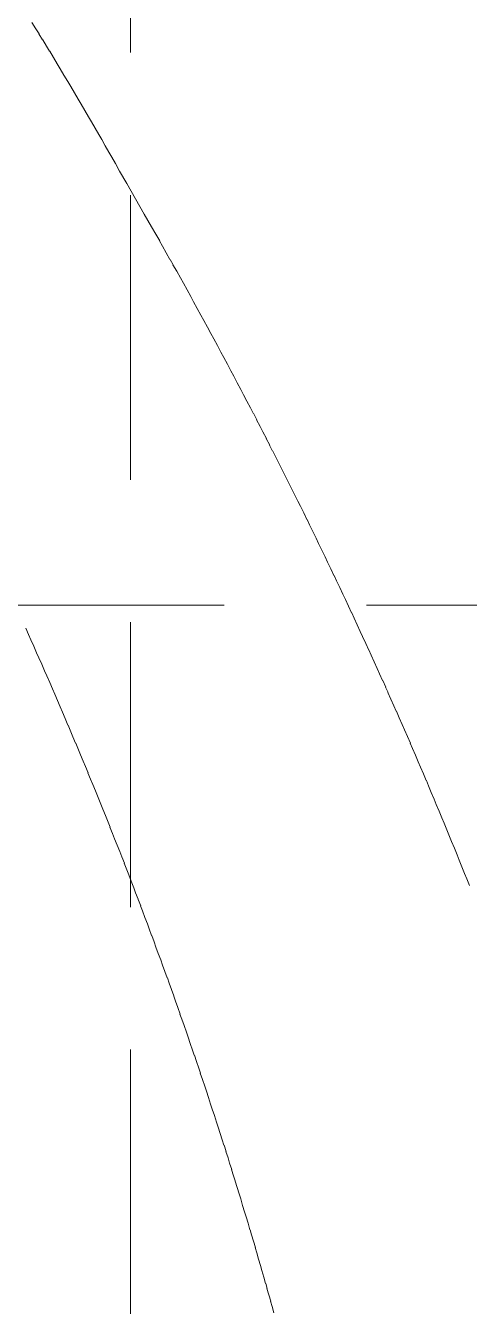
# Model space of a CAD drawing. Header units: feet. Extents: x -406 to 2003, y 7035 to 10885.
# Drawn here: x 733.8 to 754.1, y 10069.3 to 10127.8 of the extents above; entities that cross this region are included whole.
import ezdxf

# ---------------------------------------------------------------- set-up
doc = ezdxf.new("R2010")
doc.units = ezdxf.units.FT
doc.header["$LTSCALE"] = 40
doc.header["$MEASUREMENT"] = 0
doc.linetypes.add('HIDDEN', pattern=[0.375, 0.25, -0.125])
doc.layers.add('1 PROPOSED CONTOURS', color=35, linetype='Continuous', lineweight=0)
doc.layers.add('GRID', color=254, linetype='HIDDEN')

msp = doc.modelspace()

# ---------------------------------------------------------------- linework, layer by layer
at = {"layer": '1 PROPOSED CONTOURS', "color": 35, "extrusion": (0.853133, 0.521693, 0), "elevation": 5909.961}
msp.add_lwpolyline([(8257.473, 505), (8257.136, 505)], dxfattribs=at)
at = {"layer": '1 PROPOSED CONTOURS', "color": 35, "extrusion": (0.854008, 0.52026, 0), "elevation": 5896.094}
msp.add_lwpolyline([(8267.044, 505), (8266.776, 505)], dxfattribs=at)
at = {"layer": '1 PROPOSED CONTOURS', "color": 35, "extrusion": (0.85488, 0.518826, 0), "elevation": 5882.204}
msp.add_lwpolyline([(8276.665, 505), (8276.328, 505)], dxfattribs=at)
at = {"layer": '1 PROPOSED CONTOURS', "color": 35, "elevation": 505}
for points in [[(734.609, 10127.107), (734.784, 10126.819)], [(735.405, 10125.785), (735.577, 10125.497)], [(737.164, 10122.789), (737.296, 10122.56)], [(737.296, 10122.56), (737.462, 10122.271)], [(737.462, 10122.271), (737.627, 10121.982)], [(737.923, 10121.463), (738.115, 10121.126)], [(738.84, 10119.858), (739.237, 10119.164)], [(739.568, 10118.585), (739.764, 10118.241)], [(740.072, 10117.698), (740.242, 10117.395)], [(740.413, 10117.093), (740.548, 10116.852)], [(740.717, 10116.549), (740.886, 10116.246)], [(741.019, 10116.005), (741.187, 10115.702)], [(741.354, 10115.399), (741.487, 10115.158)], [(741.487, 10115.158), (741.653, 10114.855)], [(742.115, 10114.008), (742.279, 10113.705)], [(742.279, 10113.705), (742.409, 10113.464)], [(743.026, 10112.313), (743.188, 10112.009)], [(743.188, 10112.009), (743.315, 10111.768)], [(743.315, 10111.768), (743.476, 10111.465)], [(743.762, 10110.92), (743.921, 10110.616)], [(743.921, 10110.616), (744.079, 10110.313)], [(744.079, 10110.313), (744.205, 10110.071)], [(744.799, 10108.919), (744.955, 10108.615)], [(745.232, 10108.07), (745.386, 10107.766)], [(746.506, 10105.522), (746.656, 10105.218)], [(746.774, 10104.976), (746.922, 10104.672)], [(746.922, 10104.672), (747.07, 10104.368)], [(747.597, 10103.276), (747.743, 10102.972)], [(747.743, 10102.972), (747.888, 10102.668)], [(748.291, 10101.818), (748.405, 10101.576)], [(748.802, 10100.726), (748.943, 10100.422)], [(748.943, 10100.422), (749.084, 10100.117)], [(734.066, 10099.736), (733.961, 10099.971)], [(749.084, 10100.117), (749.195, 10099.876)], [(734.329, 10099.145), (734.198, 10099.44)], [(734.433, 10098.91), (734.329, 10099.145)], [(749.335, 10099.571), (749.474, 10099.267)], [(749.585, 10099.025), (749.723, 10098.721)], [(749.723, 10098.721), (749.861, 10098.417)], [(734.924, 10097.789), (734.796, 10098.084)], [(749.97, 10098.175), (750.106, 10097.871)], [(735.155, 10097.258), (735.053, 10097.493)], [(735.635, 10096.137), (735.51, 10096.433)], [(750.621, 10096.716), (750.728, 10096.474)], [(735.985, 10095.312), (735.861, 10095.607)], [(751.101, 10095.623), (751.233, 10095.319)], [(751.365, 10095.015), (751.47, 10094.773)], [(736.331, 10094.486), (736.208, 10094.782)], [(751.601, 10094.469), (751.731, 10094.164)], [(736.551, 10093.956), (736.454, 10094.191)], [(751.731, 10094.164), (751.835, 10093.923)], [(737.131, 10092.54), (737.011, 10092.836)], [(752.323, 10092.768), (752.451, 10092.464)], [(737.226, 10092.306), (737.131, 10092.54)], [(737.557, 10091.481), (737.464, 10091.715)], [(752.805, 10091.613), (752.905, 10091.372)], [(753.03, 10091.067), (753.155, 10090.763)], [(737.885, 10090.656), (737.792, 10090.891)], [(738.001, 10090.361), (737.885, 10090.656)], [(738.117, 10090.066), (738.001, 10090.361)], [(753.501, 10089.913), (753.598, 10089.671)], [(738.438, 10089.242), (738.324, 10089.537)], [(753.721, 10089.367), (753.843, 10089.063)], [(738.756, 10088.417), (738.642, 10088.712)], [(753.843, 10089.063), (753.939, 10088.821)], [(753.939, 10088.821), (754.06, 10088.517)], [(739.268, 10087.064), (739.157, 10087.359)], [(739.379, 10086.769), (739.268, 10087.064)], [(739.77, 10085.712), (739.684, 10085.946)], [(739.878, 10085.417), (739.77, 10085.712)], [(739.986, 10085.123), (739.878, 10085.417)], [(740.473, 10083.771), (740.368, 10084.066)], [(740.578, 10083.477), (740.473, 10083.771)], [(740.765, 10082.949), (740.661, 10083.243)], [(741.053, 10082.126), (740.95, 10082.42)], [(741.518, 10080.777), (741.438, 10081.01)], [(741.992, 10079.367), (741.894, 10079.661)], [(742.069, 10079.134), (741.992, 10079.367)], [(742.435, 10078.02), (742.34, 10078.313)], [(742.531, 10077.726), (742.435, 10078.02)], [(742.869, 10076.673), (742.794, 10076.906)], [(743.969, 10073.104), (743.882, 10073.397)], [(744.057, 10072.811), (743.969, 10073.104)], [(744.451, 10071.469), (744.366, 10071.762)], [(744.686, 10070.652), (744.602, 10070.944)]]:
    msp.add_lwpolyline(points, dxfattribs=at)
at = {"layer": '1 PROPOSED CONTOURS', "color": 35, "extrusion": (0.856115, 0.516785, 0), "elevation": 5862.446}
msp.add_lwpolyline([(8290, 505), (8289.732, 505)], dxfattribs=at)
at = {"layer": '1 PROPOSED CONTOURS', "color": 35, "extrusion": (0.856983, 0.515345, 0), "elevation": 5848.504}
msp.add_lwpolyline([(8299.574, 505), (8299.238, 505)], dxfattribs=at)
at = {"layer": '1 PROPOSED CONTOURS', "color": 35, "extrusion": (0.857346, 0.51474, 0), "elevation": 5842.643}
msp.add_lwpolyline([(8303.365, 505), (8303.029, 505)], dxfattribs=at)
at = {"layer": '1 PROPOSED CONTOURS', "color": 35, "extrusion": (0.858211, 0.513298, 0), "elevation": 5828.672}
msp.add_lwpolyline([(8312.842, 505), (8312.576, 505)], dxfattribs=at)
at = {"layer": '1 PROPOSED CONTOURS', "color": 35, "extrusion": (0.859435, 0.511246, 0), "elevation": 5808.796}
msp.add_lwpolyline([(8326.142, 505), (8325.806, 505)], dxfattribs=at)
at = {"layer": '1 PROPOSED CONTOURS', "color": 35, "extrusion": (0.860294, 0.509798, 0), "elevation": 5794.775}
msp.add_lwpolyline([(8335.572, 505), (8335.305, 505)], dxfattribs=at)
at = {"layer": '1 PROPOSED CONTOURS', "color": 35, "extrusion": (0.861151, 0.508349, 0), "elevation": 5780.73}
msp.add_lwpolyline([(8345.052, 505), (8344.717, 505)], dxfattribs=at)
at = {"layer": '1 PROPOSED CONTOURS', "color": 35, "extrusion": (0.861511, 0.50774, 0), "elevation": 5774.826}
msp.add_lwpolyline([(8348.804, 505), (8348.469, 505)], dxfattribs=at)
at = {"layer": '1 PROPOSED CONTOURS', "color": 35, "extrusion": (0.862365, 0.506288, 0), "elevation": 5760.753}
msp.add_lwpolyline([(8358.186, 505), (8357.92, 505)], dxfattribs=at)
at = {"layer": '1 PROPOSED CONTOURS', "color": 35, "extrusion": (0.863217, 0.504833, 0), "elevation": 5746.657}
msp.add_lwpolyline([(8367.618, 505), (8367.284, 505)], dxfattribs=at)
at = {"layer": '1 PROPOSED CONTOURS', "color": 35, "extrusion": (0.863574, 0.504222, 0), "elevation": 5740.731}
msp.add_lwpolyline([(8371.351, 505), (8371.017, 505)], dxfattribs=at)
at = {"layer": '1 PROPOSED CONTOURS', "color": 35, "extrusion": (0.864423, 0.502765, 0), "elevation": 5726.607}
msp.add_lwpolyline([(8380.686, 505), (8380.42, 505)], dxfattribs=at)
at = {"layer": '1 PROPOSED CONTOURS', "color": 35, "extrusion": (0.86527, 0.501306, 0), "elevation": 5712.46}
msp.add_lwpolyline([(8390.07, 505), (8389.736, 505)], dxfattribs=at)
at = {"layer": '1 PROPOSED CONTOURS', "color": 35, "extrusion": (0.865625, 0.500693, 0), "elevation": 5706.512}
msp.add_lwpolyline([(8393.783, 505), (8393.449, 505)], dxfattribs=at)
at = {"layer": '1 PROPOSED CONTOURS', "color": 35, "extrusion": (0.868906, 0.494978, 0), "elevation": 5651.085}
msp.add_lwpolyline([(8429.937, 505), (8429.673, 505)], dxfattribs=at)
at = {"layer": '1 PROPOSED CONTOURS', "color": 35, "extrusion": (0.868699, 0.495341, 0), "elevation": 5654.604}
msp.add_lwpolyline([(8427.313, 505), (8426.98, 505)], dxfattribs=at)
at = {"layer": '1 PROPOSED CONTOURS', "color": 35, "extrusion": (0.868101, 0.496388, 0), "elevation": 5664.761}
msp.add_lwpolyline([(8419.768, 505), (8419.106, 505)], dxfattribs=at)
at = {"layer": '1 PROPOSED CONTOURS', "color": 35, "extrusion": (0.868106, 0.49638, 0), "elevation": 5664.683}
msp.add_lwpolyline([(8419.159, 505), (8418.36, 505)], dxfattribs=at)
at = {"layer": '1 PROPOSED CONTOURS', "color": 35, "extrusion": (0.868259, 0.496112, 0), "elevation": 5662.086}
msp.add_lwpolyline([(8419.307, 505), (8418.641, 505)], dxfattribs=at)
at = {"layer": '1 PROPOSED CONTOURS', "color": 35, "extrusion": (0.869545, 0.493854, 0), "elevation": 5640.195}
msp.add_lwpolyline([(8432.927, 505), (8432.579, 505)], dxfattribs=at)
at = {"layer": '1 PROPOSED CONTOURS', "color": 35, "extrusion": (0.870469, 0.492224, 0), "elevation": 5624.383}
msp.add_lwpolyline([(8443.133, 505), (8442.857, 505)], dxfattribs=at)
at = {"layer": '1 PROPOSED CONTOURS', "color": 35, "extrusion": (0.871547, 0.490313, 0), "elevation": 5605.842}
msp.add_lwpolyline([(8454.832, 505), (8454.485, 505)], dxfattribs=at)
at = {"layer": '1 PROPOSED CONTOURS', "color": 35, "extrusion": (0.873128, 0.487492, 0), "elevation": 5578.473}
msp.add_lwpolyline([(8472.293, 505), (8471.946, 505)], dxfattribs=at)
at = {"layer": '1 PROPOSED CONTOURS', "color": 35, "extrusion": (0.874245, 0.485484, 0), "elevation": 5558.995}
msp.add_lwpolyline([(8484.393, 505), (8484.118, 505)], dxfattribs=at)
at = {"layer": '1 PROPOSED CONTOURS', "color": 35, "extrusion": (0.875359, 0.483473, 0), "elevation": 5539.477}
msp.add_lwpolyline([(8496.528, 505), (8496.182, 505)], dxfattribs=at)
at = {"layer": '1 PROPOSED CONTOURS', "color": 35, "extrusion": (0.877248, 0.480038, 0), "elevation": 5506.126}
msp.add_lwpolyline([(8517.214, 505), (8516.868, 505)], dxfattribs=at)
at = {"layer": '1 PROPOSED CONTOURS', "color": 35, "extrusion": (0.878025, 0.478615, 0), "elevation": 5492.312}
msp.add_lwpolyline([(8525.782, 505), (8525.508, 505)], dxfattribs=at)
at = {"layer": '1 PROPOSED CONTOURS', "color": 35, "extrusion": (0.8788, 0.47719, 0), "elevation": 5478.479}
msp.add_lwpolyline([(8534.404, 505), (8534.059, 505)], dxfattribs=at)
at = {"layer": '1 PROPOSED CONTOURS', "color": 35, "extrusion": (0.880667, 0.473736, 0), "elevation": 5444.924}
msp.add_lwpolyline([(8554.889, 505), (8554.545, 505)], dxfattribs=at)
at = {"layer": '1 PROPOSED CONTOURS', "color": 35, "extrusion": (0.88099, 0.473135, 0), "elevation": 5439.089}
msp.add_lwpolyline([(8558.256, 505), (8557.911, 505)], dxfattribs=at)
at = {"layer": '1 PROPOSED CONTOURS', "color": 35, "extrusion": (0.881757, 0.471704, 0), "elevation": 5425.183}
msp.add_lwpolyline([(8566.733, 505), (8566.46, 505)], dxfattribs=at)
at = {"layer": '1 PROPOSED CONTOURS', "color": 35, "extrusion": (0.882522, 0.47027, 0), "elevation": 5411.257}
msp.add_lwpolyline([(8575.264, 505), (8574.92, 505)], dxfattribs=at)
at = {"layer": '1 PROPOSED CONTOURS', "color": 35, "extrusion": (0.884685, 0.46619, 0), "elevation": 5371.607}
msp.add_lwpolyline([(8598.855, 505), (8598.512, 505)], dxfattribs=at)
at = {"layer": '1 PROPOSED CONTOURS', "color": 35, "extrusion": (0.885442, 0.46475, 0), "elevation": 5357.609}
msp.add_lwpolyline([(8607.241, 505), (8606.968, 505)], dxfattribs=at)
at = {"layer": '1 PROPOSED CONTOURS', "color": 35, "extrusion": (0.888017, 0.459811, 0), "elevation": 5309.593}
msp.add_lwpolyline([(8635.717, 505), (8635.375, 505)], dxfattribs=at)
at = {"layer": '1 PROPOSED CONTOURS', "color": 35, "extrusion": (0.888331, 0.459204, 0), "elevation": 5303.681}
msp.add_lwpolyline([(8639.007, 505), (8638.665, 505)], dxfattribs=at)
at = {"layer": '1 PROPOSED CONTOURS', "color": 35, "extrusion": (0.889078, 0.457755, 0), "elevation": 5289.593}
msp.add_lwpolyline([(8647.299, 505), (8647.027, 505)], dxfattribs=at)
at = {"layer": '1 PROPOSED CONTOURS', "color": 35, "extrusion": (0.889824, 0.456304, 0), "elevation": 5275.484}
msp.add_lwpolyline([(8655.642, 505), (8655.301, 505)], dxfattribs=at)
at = {"layer": '1 PROPOSED CONTOURS', "color": 35, "extrusion": (0.890878, 0.454242, 0), "elevation": 5255.419}
msp.add_lwpolyline([(8667.158, 505), (8666.887, 505)], dxfattribs=at)
at = {"layer": '1 PROPOSED CONTOURS', "color": 35, "extrusion": (0.891619, 0.452787, 0), "elevation": 5241.265}
msp.add_lwpolyline([(8675.454, 505), (8675.113, 505)], dxfattribs=at)
at = {"layer": '1 PROPOSED CONTOURS', "color": 35, "extrusion": (0.892666, 0.450718, 0), "elevation": 5221.136}
msp.add_lwpolyline([(8686.902, 505), (8686.632, 505)], dxfattribs=at)
at = {"layer": '1 PROPOSED CONTOURS', "color": 35, "extrusion": (0.893401, 0.449259, 0), "elevation": 5206.936}
msp.add_lwpolyline([(8695.151, 505), (8694.811, 505)], dxfattribs=at)
at = {"layer": '1 PROPOSED CONTOURS', "color": 35, "extrusion": (0.89371, 0.448646, 0), "elevation": 5200.968}
msp.add_lwpolyline([(8698.382, 505), (8698.042, 505)], dxfattribs=at)
at = {"layer": '1 PROPOSED CONTOURS', "color": 35, "extrusion": (0.894442, 0.447184, 0), "elevation": 5186.743}
msp.add_lwpolyline([(8706.532, 505), (8706.262, 505)], dxfattribs=at)
at = {"layer": '1 PROPOSED CONTOURS', "color": 35, "extrusion": (0.895172, 0.445721, 0), "elevation": 5172.498}
msp.add_lwpolyline([(8714.733, 505), (8714.393, 505)], dxfattribs=at)
at = {"layer": '1 PROPOSED CONTOURS', "color": 35, "extrusion": (0.895478, 0.445106, 0), "elevation": 5166.51}
msp.add_lwpolyline([(8717.944, 505), (8717.605, 505)], dxfattribs=at)
at = {"layer": '1 PROPOSED CONTOURS', "color": 35, "extrusion": (0.896205, 0.44364, 0), "elevation": 5152.241}
msp.add_lwpolyline([(8726.046, 505), (8725.776, 505)], dxfattribs=at)
at = {"layer": '1 PROPOSED CONTOURS', "color": 35, "extrusion": (0.89693, 0.442173, 0), "elevation": 5137.951}
msp.add_lwpolyline([(8734.198, 505), (8733.859, 505)], dxfattribs=at)
at = {"layer": '1 PROPOSED CONTOURS', "color": 35, "extrusion": (0.897956, 0.440086, 0), "elevation": 5117.63}
msp.add_lwpolyline([(8745.444, 505), (8745.175, 505)], dxfattribs=at)
at = {"layer": '1 PROPOSED CONTOURS', "color": 35, "extrusion": (0.899694, 0.436522, 0), "elevation": 5082.91}
msp.add_lwpolyline([(8764.724, 505), (8764.456, 505)], dxfattribs=at)
at = {"layer": '1 PROPOSED CONTOURS', "color": 35, "extrusion": (0.900408, 0.435046, 0), "elevation": 5068.531}
msp.add_lwpolyline([(8772.779, 505), (8772.441, 505)], dxfattribs=at)
at = {"layer": '1 PROPOSED CONTOURS', "color": 35, "extrusion": (0.900708, 0.434425, 0), "elevation": 5062.486}
msp.add_lwpolyline([(8775.931, 505), (8775.593, 505)], dxfattribs=at)
at = {"layer": '1 PROPOSED CONTOURS', "color": 35, "extrusion": (0.901419, 0.432947, 0), "elevation": 5048.082}
msp.add_lwpolyline([(8783.887, 505), (8783.619, 505)], dxfattribs=at)
at = {"layer": '1 PROPOSED CONTOURS', "color": 35, "extrusion": (0.903132, 0.429362, 0), "elevation": 5013.146}
msp.add_lwpolyline([(8802.931, 505), (8802.664, 505)], dxfattribs=at)
at = {"layer": '1 PROPOSED CONTOURS', "color": 35, "extrusion": (0.903837, 0.427878, 0), "elevation": 4998.678}
msp.add_lwpolyline([(8810.888, 505), (8810.551, 505)], dxfattribs=at)
at = {"layer": '1 PROPOSED CONTOURS', "color": 35, "extrusion": (0.904132, 0.427254, 0), "elevation": 4992.596}
msp.add_lwpolyline([(8813.999, 505), (8813.663, 505)], dxfattribs=at)
at = {"layer": '1 PROPOSED CONTOURS', "color": 35, "extrusion": (0.905532, 0.424279, 0), "elevation": 4963.59}
msp.add_lwpolyline([(8829.764, 505), (8829.428, 505)], dxfattribs=at)
at = {"layer": '1 PROPOSED CONTOURS', "color": 35, "extrusion": (0.905824, 0.423653, 0), "elevation": 4957.489}
msp.add_lwpolyline([(8832.854, 505), (8832.518, 505)], dxfattribs=at)
at = {"layer": '1 PROPOSED CONTOURS', "color": 35, "extrusion": (0.90652, 0.422162, 0), "elevation": 4942.952}
msp.add_lwpolyline([(8840.662, 505), (8840.396, 505)], dxfattribs=at)
at = {"layer": '1 PROPOSED CONTOURS', "color": 35, "extrusion": (0.912251, 0.409631, 0), "elevation": 4806.821}
msp.add_lwpolyline([(8913.056, 505), (8913.38, 505)], dxfattribs=at)
at = {"layer": '1 PROPOSED CONTOURS', "color": 35, "extrusion": (0.913583, 0.406653, 0), "elevation": 4777.721}
msp.add_lwpolyline([(8928.109, 505), (8928.432, 505)], dxfattribs=at)
at = {"layer": '1 PROPOSED CONTOURS', "color": 35, "extrusion": (0.908883, 0.417051, 0), "elevation": 4893.092}
msp.add_lwpolyline([(8867.154, 505), (8866.82, 505)], dxfattribs=at)
at = {"layer": '1 PROPOSED CONTOURS', "color": 35, "extrusion": (0.909857, 0.414923, 0), "elevation": 4872.329}
msp.add_lwpolyline([(8877.912, 505), (8877.646, 505)], dxfattribs=at)
at = {"layer": '1 PROPOSED CONTOURS', "color": 35, "extrusion": (0.915182, 0.403041, 0), "elevation": 4742.416}
msp.add_lwpolyline([(8946.009, 505), (8946.332, 505)], dxfattribs=at)
at = {"layer": '1 PROPOSED CONTOURS', "color": 35, "extrusion": (0.915458, 0.402413, 0), "elevation": 4736.279}
msp.add_lwpolyline([(8948.938, 505), (8949.26, 505)], dxfattribs=at)
at = {"layer": '1 PROPOSED CONTOURS', "color": 35, "extrusion": (0.916114, 0.400917, 0), "elevation": 4721.654}
msp.add_lwpolyline([(8956.406, 505), (8956.663, 505)], dxfattribs=at)
at = {"layer": '1 PROPOSED CONTOURS', "color": 35, "extrusion": (0.911506, 0.411288, 0), "elevation": 4836.858}
msp.add_lwpolyline([(8896.354, 505), (8896.089, 505)], dxfattribs=at)
at = {"layer": '1 PROPOSED CONTOURS', "color": 35, "extrusion": (0.917042, 0.39879, 0), "elevation": 4700.856}
msp.add_lwpolyline([(8966.695, 505), (8967.018, 505)], dxfattribs=at)
at = {"layer": '1 PROPOSED CONTOURS', "color": 35, "extrusion": (0.912467, 0.40915, 0), "elevation": 4815.995}
msp.add_lwpolyline([(8907.067, 505), (8906.734, 505)], dxfattribs=at)
at = {"layer": '1 PROPOSED CONTOURS', "color": 35, "extrusion": (0.913141, 0.407643, 0), "elevation": 4801.281}
msp.add_lwpolyline([(8914.674, 505), (8914.409, 505)], dxfattribs=at)
at = {"layer": '1 PROPOSED CONTOURS', "color": 35, "extrusion": (0.918342, 0.395789, 0), "elevation": 4671.504}
msp.add_lwpolyline([(8981.445, 505), (8981.766, 505)], dxfattribs=at)
at = {"layer": '1 PROPOSED CONTOURS', "color": 35, "extrusion": (0.918613, 0.395158, 0), "elevation": 4665.332}
msp.add_lwpolyline([(8984.331, 505), (8984.652, 505)], dxfattribs=at)
at = {"layer": '1 PROPOSED CONTOURS', "color": 35, "extrusion": (0.913813, 0.406134, 0), "elevation": 4786.548}
msp.add_lwpolyline([(8922.328, 505), (8921.995, 505)], dxfattribs=at)
at = {"layer": '1 PROPOSED CONTOURS', "color": 35, "extrusion": (0.914095, 0.4055, 0), "elevation": 4780.356}
msp.add_lwpolyline([(8925.315, 505), (8924.982, 505)], dxfattribs=at)
at = {"layer": '1 PROPOSED CONTOURS', "color": 35, "extrusion": (0.919259, 0.393654, 0), "elevation": 4650.624}
msp.add_lwpolyline([(8991.698, 505), (8991.953, 505)], dxfattribs=at)
at = {"layer": '1 PROPOSED CONTOURS', "color": 35, "extrusion": (0.915431, 0.402475, 0), "elevation": 4750.822}
msp.add_lwpolyline([(8940.474, 505), (8940.141, 505)], dxfattribs=at)
at = {"layer": '1 PROPOSED CONTOURS', "color": 35, "extrusion": (0.920171, 0.391516, 0), "elevation": 4629.708}
msp.add_lwpolyline([(9001.843, 505), (9002.164, 505)], dxfattribs=at)
at = {"layer": '1 PROPOSED CONTOURS', "color": 35, "extrusion": (0.920811, 0.390008, 0), "elevation": 4614.958}
msp.add_lwpolyline([(9009.158, 505), (9009.413, 505)], dxfattribs=at)
at = {"layer": '1 PROPOSED CONTOURS', "color": 35, "extrusion": (0.91571, 0.40184, 0), "elevation": 4744.611}
msp.add_lwpolyline([(8943.439, 505), (8943.106, 505)], dxfattribs=at)
at = {"layer": '1 PROPOSED CONTOURS', "color": 35, "extrusion": (0.916374, 0.400324, 0), "elevation": 4729.811}
msp.add_lwpolyline([(8950.943, 505), (8950.679, 505)], dxfattribs=at)
at = {"layer": '1 PROPOSED CONTOURS', "color": 35, "extrusion": (0.921716, 0.387865, 0), "elevation": 4593.984}
msp.add_lwpolyline([(9019.231, 505), (9019.551, 505)], dxfattribs=at)
at = {"layer": '1 PROPOSED CONTOURS', "color": 35, "extrusion": (0.922351, 0.386353, 0), "elevation": 4579.193}
msp.add_lwpolyline([(9026.495, 505), (9026.749, 505)], dxfattribs=at)
at = {"layer": '1 PROPOSED CONTOURS', "color": 35, "extrusion": (0.917312, 0.398169, 0), "elevation": 4708.762}
msp.add_lwpolyline([(8961.439, 505), (8961.107, 505)], dxfattribs=at)
at = {"layer": '1 PROPOSED CONTOURS', "color": 35, "extrusion": (0.923248, 0.384204, 0), "elevation": 4558.161}
msp.add_lwpolyline([(9036.494, 505), (9036.814, 505)], dxfattribs=at)
at = {"layer": '1 PROPOSED CONTOURS', "color": 35, "extrusion": (0.918626, 0.395129, 0), "elevation": 4679.055}
msp.add_lwpolyline([(8976.391, 505), (8976.06, 505)], dxfattribs=at)
at = {"layer": '1 PROPOSED CONTOURS', "color": 35, "extrusion": (0.924504, 0.381172, 0), "elevation": 4528.48}
msp.add_lwpolyline([(9050.831, 505), (9051.151, 505)], dxfattribs=at)
at = {"layer": '1 PROPOSED CONTOURS', "color": 35, "extrusion": (0.920203, 0.391441, 0), "elevation": 4643.014}
msp.add_lwpolyline([(8994.162, 505), (8993.831, 505)], dxfattribs=at)
at = {"layer": '1 PROPOSED CONTOURS', "color": 35, "extrusion": (0.924767, 0.380535, 0), "elevation": 4522.238}
msp.add_lwpolyline([(9053.632, 505), (9053.952, 505)], dxfattribs=at)
at = {"layer": '1 PROPOSED CONTOURS', "color": 35, "extrusion": (0.92539, 0.379016, 0), "elevation": 4507.365}
msp.add_lwpolyline([(9060.792, 505), (9061.046, 505)], dxfattribs=at)
at = {"layer": '1 PROPOSED CONTOURS', "color": 35, "extrusion": (0.920476, 0.3908, 0), "elevation": 4636.749}
msp.add_lwpolyline([(8997.063, 505), (8996.732, 505)], dxfattribs=at)
at = {"layer": '1 PROPOSED CONTOURS', "color": 35, "extrusion": (0.921123, 0.389272, 0), "elevation": 4621.819}
msp.add_lwpolyline([(9004.411, 505), (9004.149, 505)], dxfattribs=at)
at = {"layer": '1 PROPOSED CONTOURS', "color": 35, "extrusion": (0.926012, 0.377495, 0), "elevation": 4492.475}
msp.add_lwpolyline([(9067.865, 505), (9068.184, 505)], dxfattribs=at)
at = {"layer": '1 PROPOSED CONTOURS', "color": 35, "extrusion": (0.921767, 0.387743, 0), "elevation": 4606.87}
msp.add_lwpolyline([(9011.807, 505), (9011.477, 505)], dxfattribs=at)
at = {"layer": '1 PROPOSED CONTOURS', "color": 35, "extrusion": (0.927506, 0.373809, 0), "elevation": 4456.373}
msp.add_lwpolyline([(9084.773, 505), (9085.091, 505)], dxfattribs=at)
at = {"layer": '1 PROPOSED CONTOURS', "color": 35, "extrusion": (0.922679, 0.385569, 0), "elevation": 4585.613}
msp.add_lwpolyline([(9021.982, 505), (9021.72, 505)], dxfattribs=at)
at = {"layer": '1 PROPOSED CONTOURS', "color": 35, "extrusion": (0.923318, 0.384036, 0), "elevation": 4570.621}
msp.add_lwpolyline([(9029.324, 505), (9028.995, 505)], dxfattribs=at)
at = {"layer": '1 PROPOSED CONTOURS', "color": 35, "extrusion": (0.927764, 0.373168, 0), "elevation": 4450.097}
msp.add_lwpolyline([(9087.53, 505), (9087.849, 505)], dxfattribs=at)
at = {"layer": '1 PROPOSED CONTOURS', "color": 35, "extrusion": (0.923586, 0.383392, 0), "elevation": 4564.32}
msp.add_lwpolyline([(9032.182, 505), (9031.852, 505)], dxfattribs=at)
at = {"layer": '1 PROPOSED CONTOURS', "color": 35, "extrusion": (0.928987, 0.370113, 0), "elevation": 4420.172}
msp.add_lwpolyline([(9101.553, 505), (9101.871, 505)], dxfattribs=at)
at = {"layer": '1 PROPOSED CONTOURS', "color": 35, "extrusion": (0.929242, 0.369471, 0), "elevation": 4413.88}
msp.add_lwpolyline([(9104.289, 505), (9104.607, 505)], dxfattribs=at)
at = {"layer": '1 PROPOSED CONTOURS', "color": 35, "extrusion": (0.924855, 0.380319, 0), "elevation": 4534.27}
msp.add_lwpolyline([(9046.715, 505), (9046.386, 505)], dxfattribs=at)
at = {"layer": '1 PROPOSED CONTOURS', "color": 35, "extrusion": (0.925751, 0.378134, 0), "elevation": 4512.892}
msp.add_lwpolyline([(9056.74, 505), (9056.479, 505)], dxfattribs=at)
at = {"layer": '1 PROPOSED CONTOURS', "color": 35, "extrusion": (0.926379, 0.376593, 0), "elevation": 4497.815}
msp.add_lwpolyline([(9063.977, 505), (9063.648, 505)], dxfattribs=at)
at = {"layer": '1 PROPOSED CONTOURS', "color": 35, "extrusion": (0.931309, 0.364231, 0), "elevation": 4362.53}
msp.add_lwpolyline([(9127.869, 505), (9128.12, 505)], dxfattribs=at)
at = {"layer": '1 PROPOSED CONTOURS', "color": 35, "extrusion": (0.931908, 0.362695, 0), "elevation": 4347.479}
msp.add_lwpolyline([(9134.73, 505), (9135.047, 505)], dxfattribs=at)
at = {"layer": '1 PROPOSED CONTOURS', "color": 35, "extrusion": (0.926642, 0.375945, 0), "elevation": 4491.478}
msp.add_lwpolyline([(9066.79, 505), (9066.462, 505)], dxfattribs=at)
at = {"layer": '1 PROPOSED CONTOURS', "color": 35, "extrusion": (0.932754, 0.360512, 0), "elevation": 4326.078}
msp.add_lwpolyline([(9144.317, 505), (9144.569, 505)], dxfattribs=at)
at = {"layer": '1 PROPOSED CONTOURS', "color": 35, "extrusion": (0.927889, 0.372857, 0), "elevation": 4461.258}
msp.add_lwpolyline([(9081.11, 505), (9080.782, 505)], dxfattribs=at)
at = {"layer": '1 PROPOSED CONTOURS', "color": 35, "extrusion": (0.933348, 0.358973, 0), "elevation": 4310.986}
msp.add_lwpolyline([(9151.126, 505), (9151.442, 505)], dxfattribs=at)
at = {"layer": '1 PROPOSED CONTOURS', "color": 35, "extrusion": (0.934187, 0.356785, 0), "elevation": 4289.529}
msp.add_lwpolyline([(9160.637, 505), (9160.888, 505)], dxfattribs=at)
at = {"layer": '1 PROPOSED CONTOURS', "color": 35, "extrusion": (0.934774, 0.355242, 0), "elevation": 4274.398}
msp.add_lwpolyline([(9167.392, 505), (9167.707, 505)], dxfattribs=at)
at = {"layer": '1 PROPOSED CONTOURS', "color": 35, "extrusion": (0.935021, 0.354593, 0), "elevation": 4268.038}
msp.add_lwpolyline([(9170.039, 505), (9170.354, 505)], dxfattribs=at)
at = {"layer": '1 PROPOSED CONTOURS', "color": 35, "extrusion": (0.935605, 0.353048, 0), "elevation": 4252.884}
msp.add_lwpolyline([(9176.826, 505), (9177.077, 505)], dxfattribs=at)
at = {"layer": '1 PROPOSED CONTOURS', "color": 35, "extrusion": (0.93701, 0.349303, 0), "elevation": 4216.143}
msp.add_lwpolyline([(9192.885, 505), (9193.135, 505)], dxfattribs=at)
at = {"layer": '1 PROPOSED CONTOURS', "color": 35, "extrusion": (0.937586, 0.347753, 0), "elevation": 4200.933}
msp.add_lwpolyline([(9199.532, 505), (9199.846, 505)], dxfattribs=at)
at = {"layer": '1 PROPOSED CONTOURS', "color": 35, "extrusion": (0.937828, 0.347101, 0), "elevation": 4194.54}
msp.add_lwpolyline([(9202.134, 505), (9202.448, 505)], dxfattribs=at)
at = {"layer": '1 PROPOSED CONTOURS', "color": 35, "extrusion": (0.939778, 0.341786, 0), "elevation": 4142.376}
msp.add_lwpolyline([(9224.608, 505), (9224.858, 505)], dxfattribs=at)
at = {"layer": '1 PROPOSED CONTOURS', "color": 35, "extrusion": (0.940343, 0.340229, 0), "elevation": 4127.087}
msp.add_lwpolyline([(9231.146, 505), (9231.459, 505)], dxfattribs=at)
at = {"layer": '1 PROPOSED CONTOURS', "color": 35, "extrusion": (0.940579, 0.339574, 0), "elevation": 4120.662}
msp.add_lwpolyline([(9233.703, 505), (9234.016, 505)], dxfattribs=at)
at = {"layer": '1 PROPOSED CONTOURS', "color": 35, "extrusion": (0.941141, 0.338014, 0), "elevation": 4105.351}
msp.add_lwpolyline([(9240.272, 505), (9240.52, 505)], dxfattribs=at)
at = {"layer": '1 PROPOSED CONTOURS', "color": 35, "extrusion": (0.94249, 0.334234, 0), "elevation": 4068.231}
msp.add_lwpolyline([(9255.801, 505), (9256.049, 505)], dxfattribs=at)
at = {"layer": '1 PROPOSED CONTOURS', "color": 35, "extrusion": (0.943275, 0.332012, 0), "elevation": 4046.407}
msp.add_lwpolyline([(9264.739, 505), (9265.051, 505)], dxfattribs=at)
at = {"layer": '1 PROPOSED CONTOURS', "color": 35, "extrusion": (0.943825, 0.330446, 0), "elevation": 4031.018}
msp.add_lwpolyline([(9271.197, 505), (9271.445, 505)], dxfattribs=at)
at = {"layer": '1 PROPOSED CONTOURS', "color": 35, "extrusion": (0.944602, 0.328218, 0), "elevation": 4009.139}
msp.add_lwpolyline([(9280.057, 505), (9280.368, 505)], dxfattribs=at)
at = {"layer": '1 PROPOSED CONTOURS', "color": 35, "extrusion": (0.945146, 0.326648, 0), "elevation": 3993.712}
msp.add_lwpolyline([(9286.459, 505), (9286.706, 505)], dxfattribs=at)
at = {"layer": '1 PROPOSED CONTOURS', "color": 35, "extrusion": (0.945688, 0.325077, 0), "elevation": 3978.269}
msp.add_lwpolyline([(9292.774, 505), (9293.085, 505)], dxfattribs=at)
at = {"layer": '1 PROPOSED CONTOURS', "color": 35, "extrusion": (0.945914, 0.324416, 0), "elevation": 3971.779}
msp.add_lwpolyline([(9295.239, 505), (9295.55, 505)], dxfattribs=at)
at = {"layer": '1 PROPOSED CONTOURS', "color": 35, "extrusion": (0.946989, 0.321267, 0), "elevation": 3940.832}
msp.add_lwpolyline([(9307.844, 505), (9308.155, 505)], dxfattribs=at)
at = {"layer": '1 PROPOSED CONTOURS', "color": 35, "extrusion": (0.947213, 0.320605, 0), "elevation": 3934.326}
msp.add_lwpolyline([(9310.286, 505), (9310.596, 505)], dxfattribs=at)
at = {"layer": '1 PROPOSED CONTOURS', "color": 35, "extrusion": (0.947745, 0.319028, 0), "elevation": 3918.823}
msp.add_lwpolyline([(9316.576, 505), (9316.822, 505)], dxfattribs=at)
at = {"layer": '1 PROPOSED CONTOURS', "color": 35, "extrusion": (0.948275, 0.31745, 0), "elevation": 3903.303}
msp.add_lwpolyline([(9322.779, 505), (9323.088, 505)], dxfattribs=at)
at = {"layer": '1 PROPOSED CONTOURS', "color": 35, "extrusion": (0.949547, 0.313623, 0), "elevation": 3865.683}
msp.add_lwpolyline([(9337.576, 505), (9337.885, 505)], dxfattribs=at)
at = {"layer": '1 PROPOSED CONTOURS', "color": 35, "extrusion": (0.949767, 0.312959, 0), "elevation": 3859.145}
msp.add_lwpolyline([(9339.971, 505), (9340.28, 505)], dxfattribs=at)
at = {"layer": '1 PROPOSED CONTOURS', "color": 35, "extrusion": (0.950287, 0.311375, 0), "elevation": 3843.566}
msp.add_lwpolyline([(9346.147, 505), (9346.393, 505)], dxfattribs=at)
at = {"layer": '1 PROPOSED CONTOURS', "color": 35, "extrusion": (0.951537, 0.307535, 0), "elevation": 3805.802}
msp.add_lwpolyline([(9360.727, 505), (9360.972, 505)], dxfattribs=at)
at = {"layer": '1 PROPOSED CONTOURS', "color": 35, "extrusion": (0.952049, 0.305946, 0), "elevation": 3790.169}
msp.add_lwpolyline([(9366.759, 505), (9367.067, 505)], dxfattribs=at)
at = {"layer": '1 PROPOSED CONTOURS', "color": 35, "extrusion": (0.952263, 0.305279, 0), "elevation": 3783.6}
msp.add_lwpolyline([(9369.106, 505), (9369.414, 505)], dxfattribs=at)
at = {"layer": '1 PROPOSED CONTOURS', "color": 35, "extrusion": (0.953278, 0.302095, 0), "elevation": 3752.277}
msp.add_lwpolyline([(9381.142, 505), (9381.45, 505)], dxfattribs=at)
at = {"layer": '1 PROPOSED CONTOURS', "color": 35, "extrusion": (0.953489, 0.301426, 0), "elevation": 3745.692}
msp.add_lwpolyline([(9383.466, 505), (9383.774, 505)], dxfattribs=at)
at = {"layer": '1 PROPOSED CONTOURS', "color": 35, "extrusion": (0.953992, 0.299832, 0), "elevation": 3730.002}
msp.add_lwpolyline([(9389.47, 505), (9389.714, 505)], dxfattribs=at)
at = {"layer": '1 PROPOSED CONTOURS', "color": 35, "extrusion": (0.954492, 0.298236, 0), "elevation": 3714.295}
msp.add_lwpolyline([(9395.387, 505), (9395.694, 505)], dxfattribs=at)
at = {"layer": '1 PROPOSED CONTOURS', "color": 35, "extrusion": (0.954701, 0.297566, 0), "elevation": 3707.695}
msp.add_lwpolyline([(9397.687, 505), (9397.994, 505)], dxfattribs=at)
at = {"layer": '1 PROPOSED CONTOURS', "color": 35, "extrusion": (0.955198, 0.295968, 0), "elevation": 3691.967}
msp.add_lwpolyline([(9403.633, 505), (9403.876, 505)], dxfattribs=at)
at = {"layer": '1 PROPOSED CONTOURS', "color": 35, "extrusion": (0.955692, 0.294369, 0), "elevation": 3676.224}
msp.add_lwpolyline([(9409.492, 505), (9409.798, 505)], dxfattribs=at)
at = {"layer": '1 PROPOSED CONTOURS', "color": 35, "extrusion": (0.955898, 0.293697, 0), "elevation": 3669.608}
msp.add_lwpolyline([(9411.767, 505), (9412.074, 505)], dxfattribs=at)
at = {"layer": '1 PROPOSED CONTOURS', "color": 35, "extrusion": (0.956389, 0.292096, 0), "elevation": 3653.844}
msp.add_lwpolyline([(9417.655, 505), (9417.898, 505)], dxfattribs=at)
at = {"layer": '1 PROPOSED CONTOURS', "color": 35, "extrusion": (0.956877, 0.290494, 0), "elevation": 3638.065}
msp.add_lwpolyline([(9423.456, 505), (9423.762, 505)], dxfattribs=at)
at = {"layer": '1 PROPOSED CONTOURS', "color": 35, "extrusion": (0.957081, 0.289821, 0), "elevation": 3631.433}
msp.add_lwpolyline([(9425.707, 505), (9426.013, 505)], dxfattribs=at)
at = {"layer": '1 PROPOSED CONTOURS', "color": 35, "extrusion": (0.957565, 0.288216, 0), "elevation": 3615.633}
msp.add_lwpolyline([(9431.537, 505), (9431.78, 505)], dxfattribs=at)
at = {"layer": '1 PROPOSED CONTOURS', "color": 35, "extrusion": (0.958727, 0.284328, 0), "elevation": 3577.333}
msp.add_lwpolyline([(9445.277, 505), (9445.519, 505)], dxfattribs=at)
at = {"layer": '1 PROPOSED CONTOURS', "color": 35, "extrusion": (0.959203, 0.282719, 0), "elevation": 3561.481}
msp.add_lwpolyline([(9450.961, 505), (9451.266, 505)], dxfattribs=at)
at = {"layer": '1 PROPOSED CONTOURS', "color": 35, "extrusion": (0.959402, 0.282043, 0), "elevation": 3554.819}
msp.add_lwpolyline([(9453.163, 505), (9453.468, 505)], dxfattribs=at)
at = {"layer": '1 PROPOSED CONTOURS', "color": 35, "extrusion": (0.959874, 0.280433, 0), "elevation": 3538.947}
msp.add_lwpolyline([(9458.875, 505), (9459.117, 505)], dxfattribs=at)
at = {"layer": '1 PROPOSED CONTOURS', "color": 35, "extrusion": (0.96054, 0.278143, 0), "elevation": 3516.382}
msp.add_lwpolyline([(9466.678, 505), (9466.982, 505)], dxfattribs=at)
at = {"layer": '1 PROPOSED CONTOURS', "color": 35, "extrusion": (0.961006, 0.276529, 0), "elevation": 3500.473}
msp.add_lwpolyline([(9472.33, 505), (9472.572, 505)], dxfattribs=at)
at = {"layer": '1 PROPOSED CONTOURS', "color": 35, "extrusion": (0.961663, 0.274235, 0), "elevation": 3477.857}
msp.add_lwpolyline([(9480.05, 505), (9480.353, 505)], dxfattribs=at)
at = {"layer": '1 PROPOSED CONTOURS', "color": 35, "extrusion": (0.962123, 0.272617, 0), "elevation": 3461.913}
msp.add_lwpolyline([(9485.643, 505), (9485.884, 505)], dxfattribs=at)
at = {"layer": '1 PROPOSED CONTOURS', "color": 35, "extrusion": (0.96258, 0.270999, 0), "elevation": 3445.953}
msp.add_lwpolyline([(9491.149, 505), (9491.452, 505)], dxfattribs=at)
at = {"layer": '1 PROPOSED CONTOURS', "color": 35, "extrusion": (0.962771, 0.270318, 0), "elevation": 3439.247}
msp.add_lwpolyline([(9493.277, 505), (9493.581, 505)], dxfattribs=at)
at = {"layer": '1 PROPOSED CONTOURS', "color": 35, "extrusion": (0.963224, 0.268698, 0), "elevation": 3423.267}
msp.add_lwpolyline([(9498.811, 505), (9499.051, 505)], dxfattribs=at)
at = {"layer": '1 PROPOSED CONTOURS', "color": 35, "extrusion": (0.963675, 0.267076, 0), "elevation": 3407.272}
msp.add_lwpolyline([(9504.257, 505), (9504.56, 505)], dxfattribs=at)
at = {"layer": 'GRID', "color": 252, "linetype": 'HIDDEN', "lineweight": 0, "ltscale": 1.3}
for p, q in [((738.603, 7338.031), (738.603, 10822.138)), ((-342.624, 10101.319), (1939.967, 10101.319))]:
    msp.add_line(p, q, dxfattribs=at)

doc.saveas('drawing.dxf')
